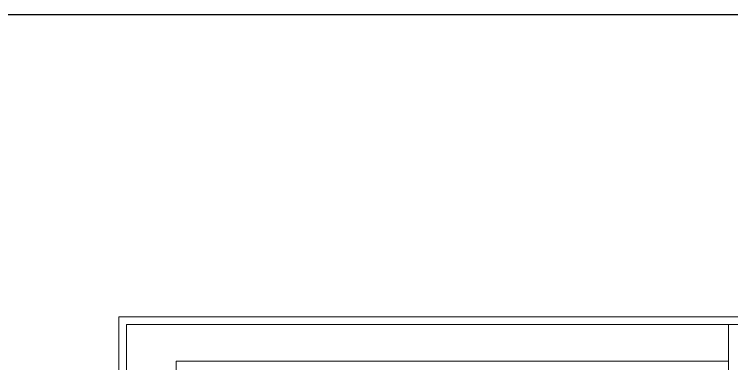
# Model space of a CAD drawing. Header units: millimetres. Extents: x 56222 to 154462, y -172610 to -121287.
# Drawn here: x 149836 to 150486, y -170040 to -169724 of the extents above; entities that cross this region are included whole.
import ezdxf

# ---------------------------------------------------------------- set-up
doc = ezdxf.new("R2010")
doc.units = ezdxf.units.MM
doc.header["$MEASUREMENT"] = 0
doc.layers.add('GROUND FLOOR', color=7, linetype='Continuous', lineweight=9)
doc.layers.add('X_SHEET', color=7, linetype='Continuous', lineweight=9)

msp = doc.modelspace()

# ---------------------------------------------------------------- linework, layer by layer
at = {"layer": 'GROUND FLOOR'}
for p, q in [((150482.7421, -170004.5343), (150482.7421, -170525.4671)), ((150482.7421, -170004.5343), (150482.7421, -170101.5832)), ((149982.4921, -170037.8332), (150482.7421, -170037.8332)), ((149982.4921, -170037.8332), (149982.4921, -170504.8332))]:
    msp.add_line(p, q, dxfattribs=at)
at = {"layer": 'X_SHEET', "color": 5, "lineweight": 30}
msp.add_lwpolyline([(147734.2496, -169723.6226), (150812.1005, -169723.6226), (150812.1005, -171620.6865), (147734.2496, -171620.6865)], close=True, dxfattribs=at)
at = {"layer": 'X_SHEET'}
for points in [[(150697.8038, -170532.4671), (149930.6554, -170532.4671), (149930.6554, -169997.5343), (150697.8038, -169997.5343)], [(150690.8038, -170525.4671), (149937.6554, -170525.4671), (149937.6554, -170004.5343), (150690.8038, -170004.5343)]]:
    msp.add_lwpolyline(points, close=True, dxfattribs=at)

doc.saveas('drawing.dxf')
